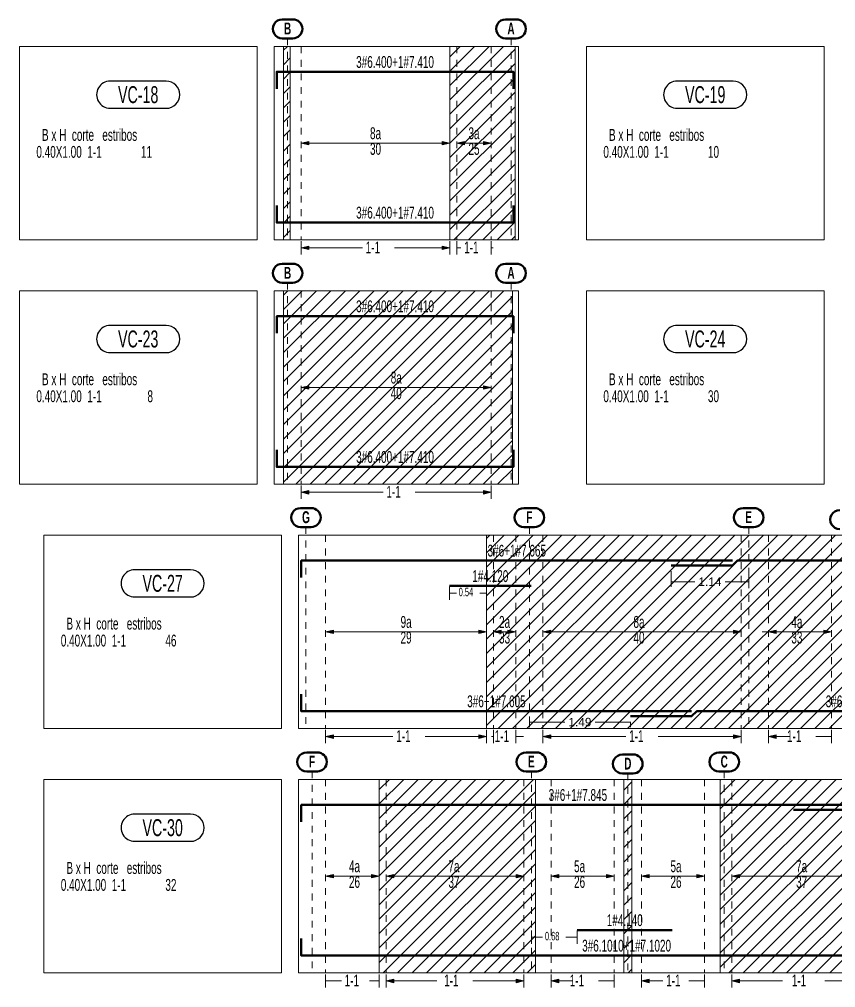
# Model space of a CAD drawing. Header units: metres. Extents: x 1 to 43.8, y 3 to 32.3.
# Drawn here: x 17.36 to 29.38, y 3.62 to 17.89 of the extents above; entities that cross this region are included whole.
import ezdxf

# ---------------------------------------------------------------- set-up
doc = ezdxf.new("R2010")
doc.units = ezdxf.units.M
doc.linetypes.add('-PYD EJES', pattern=[0.02, 0.0125, -0.0025, 0.0025, -0.0025])
doc.linetypes.add('IMPORT-HIDDEN _19_', pattern=[0.0054, 0.0027, -0.0027])
for name, color, linetype, lineweight in [('3059-TOA-VIG-1_1_dwg-1', 9, 'Continuous', 20), ('4', 7, 'Continuous', 20), ('ACHURADO', 8, 'Continuous', 9), ('BORDEDEVIGA', 7, 'Continuous', 20), ('BORDEDEVIGA-1', 250, 'IMPORT-HIDDEN _19_', 9), ('COTAS', 9, 'Continuous', 13), ('COTAS-1', 250, 'Continuous', 9), ('COTAS-2', 7, 'Continuous', 9), ('EJES', 1, '-PYD EJES', 9), ('ESTRIBOS', 7, 'Continuous', 20), ('LINEAD', 7, 'Continuous', 20), ('NUMCOR', 7, 'Continuous', 20), ('NUMVIG-R', 2, 'Continuous', 30), ('REFUERZOS', 3, 'Continuous', 50), ('TEXEJES', 3, 'Continuous', 50), ('TEXREF', 2, 'Continuous', 30), ('TEXTOD', 7, 'Continuous', 20)]:
    doc.layers.add(name, color=color, linetype=linetype, lineweight=lineweight)
doc.styles.add('Swis721 Ex BT_1', font='swisse.ttf', dxfattribs={"width": 0.6, "height": 0.25})
doc.styles.add('Swis721 Ex BT_2', font='swisse.ttf', dxfattribs={"width": 0.6, "height": 0.175})
doc.styles.add('Swis721 Ex BT_B_2', font='swisseb.ttf', dxfattribs={"width": 0.6, "height": 0.175})
doc.styles.add('Swis721 LtEx BT_6', font='swissel.ttf', dxfattribs={"width": 0.6, "height": 0.175})
doc.styles.add('Swis721 LtEx BT_7', font='swissel.ttf', dxfattribs={"width": 0.6, "height": 0.125})
doc.styles.add('Swis721 LtEx BT_9', font='swissel.ttf', dxfattribs={"height": 0.125})
pattern_1 = [(45, (0, 0), (-0.106066, 0.106066), [])]

# ---------------------------------------------------------------- blocks, each defined once
blk = doc.blocks.new('3059-TOA-VIG-1_1_dwg_FUNV013-4221295-19_ZI_ALL_Estructura_TOA_VIG-1_1')
at = {"layer": '4'}
blk.add_line((0, -1.96), (0, 1.96), dxfattribs=at)
blk = doc.blocks.new('3059-TOA-VIG-1_1_dwg-3493208-19_ZI_ALL_Estructura_TOA_VIG-1_1')
at = {"layer": 'ACHURADO'}
h = blk.add_hatch(dxfattribs=at)
h.set_pattern_fill('FP_2', color=256, style=0, pattern_type=2)
h.set_pattern_definition(pattern_1)
h.paths.add_polyline_path([(21.351, 14.64), (21.351, 17.49), (21.251, 17.49), (21.251, 14.64)])
h = blk.add_hatch(dxfattribs=at)
h.set_pattern_fill('FP_2', color=256, style=0, pattern_type=2)
h.set_pattern_definition(pattern_1)
h.paths.add_polyline_path([(24.662, 14.64), (24.662, 17.49), (23.702, 17.49), (23.702, 14.64)])
h = blk.add_hatch(dxfattribs=at)
h.set_pattern_fill('FP_2', color=256, style=0, pattern_type=2)
h.set_pattern_definition(pattern_1)
h.paths.add_polyline_path([(24.622, 11.04), (24.622, 13.89), (21.251, 13.89), (21.251, 11.04)])
h = blk.add_hatch(dxfattribs=at)
h.set_pattern_fill('FP_2', color=256, style=0, pattern_type=2)
h.set_pattern_definition(pattern_1)
h.paths.add_polyline_path([(34.801, 7.44), (34.801, 10.29), (24.242, 10.29), (24.242, 7.44), (24.75, 7.44)])
h = blk.add_hatch(dxfattribs=at)
h.set_pattern_fill('FP_2', color=256, style=0, pattern_type=2)
h.set_pattern_definition(pattern_1)
h.paths.add_polyline_path([(22.662, 3.84), (24.962, 3.84), (24.962, 6.69), (22.662, 6.69)])
h = blk.add_hatch(dxfattribs=at)
h.set_pattern_fill('FP_2', color=256, style=0, pattern_type=2)
h.set_pattern_definition(pattern_1)
h.paths.add_polyline_path([(26.382, 3.84), (26.382, 6.69), (26.262, 6.69), (26.262, 3.84)])
h = blk.add_hatch(dxfattribs=at)
h.set_pattern_fill('FP_2', color=256, style=0, pattern_type=2)
h.set_pattern_definition(pattern_1)
h.paths.add_polyline_path([(27.682, 3.84), (29.982, 3.84), (29.982, 6.69), (27.682, 6.69)])
at = {"layer": 'COTAS'}
for points in [[(21.627, 14.495), (21.627, 14.545), (21.512, 14.52)], [(23.587, 14.495), (23.702, 14.52), (23.587, 14.545)], [(21.627, 10.895), (21.627, 10.945), (21.512, 10.92)], [(24.197, 10.895), (24.312, 10.92), (24.197, 10.945)], [(21.987, 7.295), (21.987, 7.345), (21.872, 7.32)], [(24.127, 7.295), (24.242, 7.32), (24.127, 7.345)], [(25.187, 7.295), (25.187, 7.345), (25.072, 7.32)], [(27.877, 7.295), (27.992, 7.32), (27.877, 7.345)], [(28.507, 7.295), (28.507, 7.345), (28.392, 7.32)], [(22.877, 3.695), (22.877, 3.745), (22.762, 3.72)], [(24.677, 3.695), (24.792, 3.72), (24.677, 3.745)], [(25.307, 3.695), (25.307, 3.745), (25.192, 3.72)], [(26.637, 3.695), (26.637, 3.745), (26.522, 3.72)], [(27.969, 3.695), (27.969, 3.745), (27.854, 3.72)]]:
    blk.add_hatch(color=256, dxfattribs=at).paths.add_polyline_path(points)
at = {"layer": 'LINEAD'}
for points in [[(21.627, 16.04), (21.627, 16.09), (21.512, 16.065)], [(23.587, 16.04), (23.702, 16.065), (23.587, 16.09)], [(23.917, 16.04), (23.917, 16.09), (23.802, 16.065)], [(24.197, 16.04), (24.312, 16.065), (24.197, 16.09)], [(21.627, 12.44), (21.627, 12.49), (21.512, 12.465)], [(24.197, 12.44), (24.312, 12.465), (24.197, 12.49)], [(21.987, 8.84), (21.987, 8.89), (21.872, 8.865)], [(24.127, 8.84), (24.242, 8.865), (24.127, 8.89)], [(24.457, 8.84), (24.457, 8.89), (24.342, 8.865)], [(24.557, 8.84), (24.672, 8.865), (24.557, 8.89)], [(25.187, 8.84), (25.187, 8.89), (25.072, 8.865)], [(27.877, 8.84), (27.992, 8.865), (27.877, 8.89)], [(28.507, 8.84), (28.507, 8.89), (28.392, 8.865)], [(29.207, 8.84), (29.322, 8.865), (29.207, 8.89)], [(21.987, 5.24), (21.987, 5.29), (21.872, 5.265)], [(22.547, 5.24), (22.662, 5.265), (22.547, 5.29)], [(22.877, 5.24), (22.877, 5.29), (22.762, 5.265)], [(24.677, 5.24), (24.792, 5.265), (24.677, 5.29)], [(25.307, 5.24), (25.307, 5.29), (25.192, 5.265)], [(26.007, 5.24), (26.122, 5.265), (26.007, 5.29)], [(26.637, 5.24), (26.637, 5.29), (26.522, 5.265)], [(27.337, 5.24), (27.452, 5.265), (27.337, 5.29)], [(27.967, 5.24), (27.967, 5.29), (27.852, 5.265)]]:
    blk.add_hatch(color=256, dxfattribs=at).paths.add_polyline_path(points)
at = {"layer": 'ACHURADO', "flags": 128}
for points in [[(21.251, 14.64), (21.351, 14.64), (21.351, 17.49), (21.251, 17.49)], [(23.702, 17.49), (24.662, 17.49), (24.662, 14.64), (23.702, 14.64)], [(21.251, 13.89), (24.622, 13.89), (24.622, 11.04), (21.251, 11.04)], [(24.242, 7.44), (34.801, 7.44), (34.801, 10.29), (24.242, 10.29)], [(22.662, 3.84), (24.962, 3.84), (24.962, 6.69), (22.662, 6.69)], [(26.262, 6.69), (26.382, 6.69), (26.382, 3.84), (26.262, 3.84)], [(29.982, 3.84), (27.682, 3.84), (27.682, 6.69), (29.982, 6.69)]]:
    blk.add_lwpolyline(points, close=True, dxfattribs=at)
at = {"layer": 'BORDEDEVIGA', "flags": 128}
for points in [[(20.862, 17.49), (20.862, 14.64), (17.362, 14.64), (17.362, 17.49)], [(24.712, 17.49), (24.712, 14.64), (21.112, 14.64), (21.112, 17.49)], [(29.212, 17.49), (29.212, 14.64), (25.712, 14.64), (25.712, 17.49)], [(20.862, 13.89), (20.862, 11.04), (17.362, 11.04), (17.362, 13.89)], [(24.712, 13.89), (24.712, 11.04), (21.112, 11.04), (21.112, 13.89)], [(29.212, 13.89), (29.212, 11.04), (25.712, 11.04), (25.712, 13.89)], [(21.222, 10.29), (21.222, 7.44), (17.722, 7.44), (17.722, 10.29)], [(37.572, 10.29), (37.572, 7.44), (21.472, 7.44), (21.472, 10.29)], [(21.222, 6.69), (21.222, 3.84), (17.722, 3.84), (17.722, 6.69)], [(31.172, 6.69), (31.172, 3.84), (21.472, 3.84), (21.472, 6.69)]]:
    blk.add_lwpolyline(points, close=True, dxfattribs=at)
at = {"layer": 'BORDEDEVIGA-1'}
for p, q in [((21.512, 17.49), (21.512, 14.64)), ((23.702, 17.49), (23.702, 14.64)), ((23.802, 17.49), (23.802, 14.64)), ((24.312, 17.49), (24.312, 14.64)), ((21.512, 13.89), (21.512, 11.04)), ((24.312, 13.89), (24.312, 11.04)), ((21.872, 10.29), (21.872, 7.44)), ((24.242, 10.29), (24.242, 7.44)), ((24.342, 10.29), (24.342, 7.44)), ((24.672, 10.29), (24.672, 7.44)), ((25.072, 10.29), (25.072, 7.44)), ((27.992, 10.29), (27.992, 7.44)), ((28.392, 10.29), (28.392, 7.44)), ((29.322, 10.29), (29.322, 7.44)), ((21.872, 6.69), (21.872, 3.84)), ((22.662, 6.69), (22.662, 3.84)), ((22.762, 6.69), (22.762, 3.84)), ((24.792, 6.69), (24.792, 3.84)), ((25.192, 6.69), (25.192, 3.84)), ((26.122, 6.69), (26.122, 3.84)), ((26.522, 6.69), (26.522, 3.84)), ((27.452, 6.69), (27.452, 3.84)), ((27.852, 6.69), (27.852, 3.84))]:
    blk.add_line(p, q, dxfattribs=at)
at = {"layer": 'COTAS'}
for p, q in [((21.627, 14.545), (21.512, 14.52)), ((21.512, 14.52), (21.627, 14.495)), ((21.627, 14.495), (21.627, 14.545)), ((23.702, 14.52), (23.587, 14.545)), ((23.587, 14.545), (23.587, 14.495)), ((23.587, 14.495), (23.702, 14.52)), ((21.627, 10.945), (21.512, 10.92)), ((21.512, 10.92), (21.627, 10.895)), ((21.627, 10.895), (21.627, 10.945)), ((24.312, 10.92), (24.197, 10.945)), ((24.197, 10.945), (24.197, 10.895)), ((24.197, 10.895), (24.312, 10.92)), ((26.962, 9.76), (26.962, 9.527)), ((28.102, 9.76), (28.102, 9.527)), ((26.962, 9.602), (27.308, 9.602)), ((28.102, 9.602), (27.755, 9.602)), ((24.872, 7.615), (24.872, 7.459)), ((24.872, 7.534), (25.394, 7.534)), ((26.362, 7.534), (25.84, 7.534)), ((26.362, 7.54), (26.362, 7.459)), ((21.987, 7.345), (21.872, 7.32)), ((21.872, 7.32), (21.987, 7.295)), ((21.987, 7.295), (21.987, 7.345)), ((24.242, 7.32), (24.127, 7.345)), ((24.127, 7.345), (24.127, 7.295)), ((24.127, 7.295), (24.242, 7.32)), ((25.187, 7.345), (25.072, 7.32)), ((25.072, 7.32), (25.187, 7.295)), ((25.187, 7.295), (25.187, 7.345)), ((27.992, 7.32), (27.877, 7.345)), ((27.877, 7.345), (27.877, 7.295)), ((27.877, 7.295), (27.992, 7.32)), ((28.507, 7.345), (28.392, 7.32)), ((28.392, 7.32), (28.507, 7.295)), ((28.507, 7.295), (28.507, 7.345)), ((22.877, 3.745), (22.762, 3.72)), ((22.762, 3.72), (22.877, 3.695)), ((22.877, 3.695), (22.877, 3.745)), ((24.792, 3.72), (24.677, 3.745)), ((24.677, 3.745), (24.677, 3.695)), ((24.677, 3.695), (24.792, 3.72)), ((25.307, 3.745), (25.192, 3.72)), ((25.192, 3.72), (25.307, 3.695)), ((25.307, 3.695), (25.307, 3.745)), ((26.637, 3.745), (26.522, 3.72)), ((26.522, 3.72), (26.637, 3.695)), ((26.637, 3.695), (26.637, 3.745)), ((27.969, 3.745), (27.854, 3.72)), ((27.854, 3.72), (27.969, 3.695)), ((27.969, 3.695), (27.969, 3.745))]:
    blk.add_line(p, q, dxfattribs=at)
at = {"layer": 'COTAS-1'}
for p, q in [((21.512, 14.52), (22.414, 14.52)), ((22.887, 14.52), (23.702, 14.52)), ((23.802, 14.52), (23.864, 14.52)), ((24.337, 14.52), (24.312, 14.52)), ((21.512, 10.92), (22.719, 10.92)), ((23.192, 10.92), (24.312, 10.92)), ((23.697, 9.435), (23.797, 9.435)), ((24.141, 9.435), (24.242, 9.435)), ((21.872, 7.32), (22.864, 7.32)), ((23.337, 7.32), (24.242, 7.32)), ((24.342, 7.32), (24.314, 7.32)), ((24.787, 7.32), (24.672, 7.32)), ((25.072, 7.32), (26.294, 7.32)), ((26.767, 7.32), (27.902, 7.32)), ((28.392, 7.32), (28.709, 7.32)), ((29.092, 7.32), (29.322, 7.32)), ((24.902, 4.365), (25.067, 4.365)), ((25.411, 4.365), (25.577, 4.365)), ((21.872, 3.72), (22.104, 3.72)), ((22.517, 3.72), (22.662, 3.72)), ((22.762, 3.72), (23.509, 3.72)), ((24.042, 3.72), (24.702, 3.72)), ((25.192, 3.72), (25.509, 3.72)), ((25.892, 3.72), (26.122, 3.72)), ((26.522, 3.72), (26.839, 3.72)), ((27.222, 3.72), (27.452, 3.72)), ((27.854, 3.72), (28.601, 3.72)), ((29.222, 3.72), (29.882, 3.72))]:
    blk.add_line(p, q, dxfattribs=at)
at = {"layer": 'EJES'}
for p, q in [((21.312, 17.608), (21.312, 14.638)), ((24.602, 17.608), (24.602, 14.638)), ((21.312, 14.008), (21.312, 11.038)), ((24.602, 14.008), (24.602, 11.038)), ((21.582, 10.408), (21.582, 7.438)), ((24.872, 10.408), (24.872, 7.438)), ((28.102, 10.408), (28.102, 7.438)), ((21.672, 6.808), (21.672, 3.838)), ((24.902, 6.808), (24.902, 3.838)), ((26.322, 6.778), (26.322, 3.808)), ((27.742, 6.808), (27.742, 3.838))]:
    blk.add_line(p, q, dxfattribs=at)
at = {"layer": 'LINEAD'}
for p, q in [((21.627, 16.09), (21.512, 16.065)), ((21.512, 16.065), (21.627, 16.04)), ((21.512, 16.065), (23.702, 16.065)), ((21.627, 16.04), (21.627, 16.09)), ((23.702, 16.065), (23.587, 16.09)), ((23.587, 16.09), (23.587, 16.04)), ((23.587, 16.04), (23.702, 16.065)), ((23.917, 16.09), (23.802, 16.065)), ((23.802, 16.065), (23.917, 16.04)), ((23.802, 16.065), (24.312, 16.065)), ((23.917, 16.04), (23.917, 16.09)), ((24.312, 16.065), (24.197, 16.09)), ((24.197, 16.09), (24.197, 16.04)), ((24.197, 16.04), (24.312, 16.065)), ((21.627, 12.49), (21.512, 12.465)), ((21.512, 12.465), (21.627, 12.44)), ((21.512, 12.465), (24.312, 12.465)), ((21.627, 12.44), (21.627, 12.49)), ((24.312, 12.465), (24.197, 12.49)), ((24.197, 12.49), (24.197, 12.44)), ((24.197, 12.44), (24.312, 12.465)), ((21.987, 8.89), (21.872, 8.865)), ((21.872, 8.865), (21.987, 8.84)), ((21.872, 8.865), (24.242, 8.865)), ((21.987, 8.84), (21.987, 8.89)), ((24.242, 8.865), (24.127, 8.89)), ((24.127, 8.89), (24.127, 8.84)), ((24.127, 8.84), (24.242, 8.865)), ((24.457, 8.89), (24.342, 8.865)), ((24.342, 8.865), (24.457, 8.84)), ((24.342, 8.865), (24.672, 8.865)), ((24.457, 8.84), (24.457, 8.89)), ((24.672, 8.865), (24.557, 8.89)), ((24.557, 8.89), (24.557, 8.84)), ((24.557, 8.84), (24.672, 8.865)), ((25.187, 8.89), (25.072, 8.865)), ((25.072, 8.865), (25.187, 8.84)), ((25.072, 8.865), (27.902, 8.865)), ((25.187, 8.84), (25.187, 8.89)), ((27.992, 8.865), (27.877, 8.89)), ((27.877, 8.89), (27.877, 8.84)), ((27.877, 8.84), (27.992, 8.865)), ((28.302, 8.865), (29.322, 8.865)), ((28.507, 8.89), (28.392, 8.865)), ((28.392, 8.865), (28.507, 8.84)), ((28.507, 8.84), (28.507, 8.89)), ((29.322, 8.865), (29.207, 8.89)), ((29.207, 8.89), (29.207, 8.84)), ((29.207, 8.84), (29.322, 8.865)), ((21.987, 5.29), (21.872, 5.265)), ((21.987, 5.24), (21.987, 5.29)), ((22.662, 5.265), (22.547, 5.29)), ((22.547, 5.29), (22.547, 5.24)), ((22.877, 5.29), (22.762, 5.265)), ((22.877, 5.24), (22.877, 5.29)), ((24.792, 5.265), (24.677, 5.29)), ((24.677, 5.29), (24.677, 5.24)), ((25.307, 5.29), (25.192, 5.265)), ((25.307, 5.24), (25.307, 5.29)), ((26.122, 5.265), (26.007, 5.29)), ((26.007, 5.29), (26.007, 5.24)), ((26.637, 5.29), (26.522, 5.265)), ((26.637, 5.24), (26.637, 5.29)), ((27.452, 5.265), (27.337, 5.29)), ((27.337, 5.29), (27.337, 5.24)), ((27.967, 5.29), (27.852, 5.265)), ((27.967, 5.24), (27.967, 5.29)), ((21.872, 5.265), (21.987, 5.24)), ((21.872, 5.265), (22.662, 5.265)), ((22.547, 5.24), (22.662, 5.265)), ((22.762, 5.265), (22.877, 5.24)), ((22.762, 5.265), (24.702, 5.265)), ((24.677, 5.24), (24.792, 5.265)), ((25.192, 5.265), (25.307, 5.24)), ((25.192, 5.265), (26.122, 5.265)), ((26.007, 5.24), (26.122, 5.265)), ((26.522, 5.265), (26.637, 5.24)), ((26.522, 5.265), (27.452, 5.265)), ((27.337, 5.24), (27.452, 5.265)), ((27.852, 5.265), (27.967, 5.24)), ((27.942, 5.265), (29.882, 5.265))]:
    blk.add_line(p, q, dxfattribs=at)
at = {"layer": 'NUMVIG-R'}
for p, q in [((19.524, 16.978), (18.699, 16.978)), ((27.874, 16.978), (27.049, 16.978)), ((18.699, 16.578), (19.524, 16.578)), ((27.049, 16.578), (27.874, 16.578)), ((19.524, 13.378), (18.699, 13.378)), ((27.874, 13.378), (27.049, 13.378)), ((18.699, 12.978), (19.524, 12.978)), ((27.049, 12.978), (27.874, 12.978)), ((19.884, 9.778), (19.059, 9.778)), ((19.059, 9.378), (19.884, 9.378)), ((19.884, 6.178), (19.059, 6.178)), ((19.059, 5.778), (19.884, 5.778))]:
    blk.add_line(p, q, dxfattribs=at)
for centre, start, end in [((18.699, 16.778), 90.0002, 270.0006), ((19.524, 16.778), 270.0006, 90.0002), ((27.049, 16.778), 90.0002, 270.0006), ((27.874, 16.778), 270.0006, 90.0002), ((18.699, 13.178), 90.0002, 270.0006), ((19.524, 13.178), 270.0006, 90.0002), ((27.049, 13.178), 90.0002, 270.0006), ((27.874, 13.178), 270.0006, 90.0002), ((19.059, 9.578), 90.0002, 270.0006), ((19.884, 9.578), 270.0006, 90.0002), ((19.059, 5.978), 90.0002, 270.0006), ((19.884, 5.978), 270.0006, 90.0002)]:
    blk.add_arc(centre, 0.2, start, end, dxfattribs=at)
at = {"layer": 'REFUERZOS'}
for p, q in [((23.697, 9.54), (24.897, 9.54)), ((25.577, 4.47), (26.977, 4.47))]:
    blk.add_line(p, q, dxfattribs=at)
at = {"layer": 'REFUERZOS', "flags": 128}
for points in [[(21.152, 16.865), (21.152, 17.115), (24.637, 17.115), (24.637, 16.865)], [(21.152, 15.145), (21.152, 14.895), (24.637, 14.895), (24.637, 15.145)], [(21.152, 13.265), (21.152, 13.515), (24.637, 13.515), (24.637, 13.265)], [(21.152, 11.545), (21.152, 11.295), (24.637, 11.295), (24.637, 11.545)], [(21.512, 9.665), (21.512, 9.915), (27.862, 9.915)], [(26.962, 9.84), (27.862, 9.84), (27.937, 9.915), (33.749, 9.915)], [(21.512, 7.945), (21.512, 7.695), (27.262, 7.695)], [(26.362, 7.62), (27.262, 7.62), (27.337, 7.695), (33.267, 7.695)], [(21.512, 6.065), (21.512, 6.315), (29.662, 6.315)], [(28.762, 6.24), (29.662, 6.24), (29.737, 6.315), (31.161, 6.315), (31.161, 6.065)], [(21.512, 4.345), (21.512, 4.095), (31.097, 4.095), (31.097, 4.345)]]:
    blk.add_lwpolyline(points, dxfattribs=at)
at = {"layer": 'TEXEJES'}
for p, q in [((21.39, 17.888), (21.233, 17.888)), ((24.68, 17.888), (24.523, 17.888)), ((21.233, 17.608), (21.39, 17.608)), ((24.523, 17.608), (24.68, 17.608)), ((21.39, 14.288), (21.233, 14.288)), ((24.68, 14.288), (24.523, 14.288)), ((21.233, 14.008), (21.39, 14.008)), ((24.523, 14.008), (24.68, 14.008)), ((21.66, 10.688), (21.503, 10.688)), ((24.95, 10.688), (24.793, 10.688)), ((28.18, 10.688), (28.023, 10.688)), ((21.503, 10.408), (21.66, 10.408)), ((24.793, 10.408), (24.95, 10.408)), ((28.023, 10.408), (28.18, 10.408)), ((21.75, 7.088), (21.593, 7.088)), ((24.98, 7.088), (24.823, 7.088)), ((26.4, 7.058), (26.243, 7.058)), ((27.82, 7.088), (27.663, 7.088)), ((21.593, 6.808), (21.75, 6.808)), ((24.823, 6.808), (24.98, 6.808)), ((26.243, 6.778), (26.4, 6.778)), ((27.663, 6.808), (27.82, 6.808))]:
    blk.add_line(p, q, dxfattribs=at)
for centre, start, end in [((21.233, 17.748), 90.0002, 270.0006), ((21.39, 17.748), 270.0006, 90.0002), ((24.523, 17.748), 90.0002, 270.0006), ((24.68, 17.748), 270.0006, 90.0002), ((21.233, 14.148), 90.0002, 270.0006), ((21.39, 14.148), 270.0006, 90.0002), ((24.523, 14.148), 90.0002, 270.0006), ((24.68, 14.148), 270.0006, 90.0002), ((21.503, 10.548), 90.0002, 270.0006), ((21.66, 10.548), 270.0006, 90.0002), ((24.793, 10.548), 90.0002, 270.0006), ((24.95, 10.548), 270.0006, 90.0002), ((28.023, 10.548), 90.0002, 270.0006), ((28.18, 10.548), 270.0006, 90.0002), ((29.443, 10.518), 90.0002, 270.0006), ((21.593, 6.948), 90.0002, 270.0006), ((21.75, 6.948), 270.0006, 90.0002), ((24.823, 6.948), 90.0002, 270.0006), ((24.98, 6.948), 270.0006, 90.0002), ((26.243, 6.918), 90.0002, 270.0006), ((26.4, 6.918), 270.0006, 90.0002), ((27.663, 6.948), 90.0002, 270.0006), ((27.82, 6.948), 270.0006, 90.0002)]:
    blk.add_arc(centre, 0.14, start, end, dxfattribs=at)
at = {"xscale": 0.05, "yscale": 0.05, "zscale": 0.05}
for p in [(21.512, 14.52), (23.702, 14.52), (23.802, 14.52), (21.512, 10.92), (24.312, 10.92), (23.697, 9.435), (24.242, 9.435), (21.872, 7.32), (24.242, 7.32), (25.072, 7.32), (27.992, 7.32), (28.392, 7.32), (29.322, 7.32), (24.902, 4.365), (25.577, 4.365), (21.872, 3.72), (22.662, 3.72), (22.762, 3.72), (24.792, 3.72), (25.192, 3.72), (26.122, 3.72), (26.522, 3.72), (27.452, 3.72), (27.854, 3.72)]:
    blk.add_blockref('3059-TOA-VIG-1_1_dwg_FUNV013-4221295-19_ZI_ALL_Estructura_TOA_VIG-1_1', p, dxfattribs=at)
at = {"xscale": 0.05, "yscale": 0.05, "zscale": 0.05, "rotation": 180.0004209182006}
for p in [(24.312, 14.52), (24.342, 7.32), (24.672, 7.32)]:
    blk.add_blockref('3059-TOA-VIG-1_1_dwg_FUNV013-4221295-19_ZI_ALL_Estructura_TOA_VIG-1_1', p, dxfattribs=at)
at = {"layer": 'COTAS-2', "line_spacing_factor": 0.989083}
for s, insert, char_height, width, attachment_point, style in [('1-1', (22.462, 14.615), 0.175, 0.30572, 1, 'Swis721 LtEx BT_6'), ('1-1', (23.912, 14.615), 0.175, 0.30572, 1, 'Swis721 LtEx BT_6'), ('1-1', (22.767, 11.015), 0.175, 0.30572, 1, 'Swis721 LtEx BT_6'), ('1.14', (27.532, 9.665), 0.125, 0.47156, 2, 'Swis721 LtEx BT_9'), ('0.54', (23.832, 9.514), 0.125, 0.28167, 1, 'Swis721 LtEx BT_7'), ('1.49', (25.617, 7.597), 0.125, 0.47156, 2, 'Swis721 LtEx BT_9'), ('1-1', (22.912, 7.415), 0.175, 0.30572, 1, 'Swis721 LtEx BT_6'), ('1-1', (24.362, 7.415), 0.175, 0.30572, 1, 'Swis721 LtEx BT_6'), ('1-1', (26.342, 7.415), 0.175, 0.30572, 1, 'Swis721 LtEx BT_6'), ('1-1', (28.667, 7.415), 0.175, 0.30572, 1, 'Swis721 LtEx BT_6'), ('0.68', (25.102, 4.444), 0.125, 0.28167, 1, 'Swis721 LtEx BT_7'), ('1-1', (22.152, 3.815), 0.175, 0.30572, 1, 'Swis721 LtEx BT_6'), ('1-1', (23.617, 3.815), 0.175, 0.30572, 1, 'Swis721 LtEx BT_6'), ('1-1', (25.467, 3.815), 0.175, 0.30572, 1, 'Swis721 LtEx BT_6'), ('1-1', (26.887, 3.815), 0.175, 0.30572, 1, 'Swis721 LtEx BT_6'), ('1-1', (28.737, 3.815), 0.175, 0.30572, 1, 'Swis721 LtEx BT_6')]:
    blk.add_mtext(s, dxfattribs=dict(at, insert=insert, char_height=char_height, width=width, attachment_point=attachment_point, style=style))
at = {"layer": 'ESTRIBOS', "char_height": 0.175, "attachment_point": 1, "line_spacing_factor": 0.989083, "style": 'Swis721 LtEx BT_6'}
for s, insert, width in [('11', (19.152, 16.023), 0.22597), ('10', (27.502, 16.023), 0.22597), ('8', (19.248, 12.423), 0.11298), ('30', (27.502, 12.423), 0.22597), ('46', (19.512, 8.823), 0.22597), ('32', (19.512, 5.223), 0.22597)]:
    blk.add_mtext(s, dxfattribs=dict(at, insert=insert, width=width))
at = {"layer": 'NUMCOR', "char_height": 0.175, "width": 1.3248, "attachment_point": 1, "line_spacing_factor": 0.989083, "style": 'Swis721 LtEx BT_6'}
for insert in [(17.612, 16.023), (25.962, 16.023), (17.612, 12.423), (25.962, 12.423), (17.972, 8.823), (17.972, 5.223)]:
    blk.add_mtext('0.40X1.00  1-1', dxfattribs=dict(at, insert=insert))
at = {"layer": 'NUMVIG-R', "char_height": 0.25, "width": 0.83544, "attachment_point": 2, "line_spacing_factor": 0.989072, "style": 'Swis721 Ex BT_1'}
for s, insert in [('VC-18', (19.112, 16.904)), ('VC-19', (27.462, 16.904)), ('VC-23', (19.112, 13.304)), ('VC-24', (27.462, 13.304)), ('VC-27', (19.472, 9.704)), ('VC-30', (19.472, 6.104))]:
    blk.add_mtext(s, dxfattribs=dict(at, insert=insert))
at = {"layer": 'TEXEJES', "char_height": 0.175, "attachment_point": 2, "line_spacing_factor": 0.989072, "style": 'Swis721 Ex BT_B_2'}
for s, insert, width in [('\\fSwis721 Ex BT|b1|i0|c0|p34|;\\W.6;B', (21.312, 17.841), 0.14622), ('\\fSwis721 Ex BT|b1|i0|c0|p34|;\\W.6;A', (24.602, 17.841), 0.13071), ('\\fSwis721 Ex BT|b1|i0|c0|p34|;\\W.6;B', (21.312, 14.241), 0.14622), ('\\fSwis721 Ex BT|b1|i0|c0|p34|;\\W.6;A', (24.602, 14.241), 0.13071), ('\\fSwis721 Ex BT|b1|i0|c0|p34|;\\W.6;G', (21.582, 10.641), 0.16172), ('\\fSwis721 Ex BT|b1|i0|c0|p34|;\\W.6;F', (24.872, 10.641), 0.12185), ('\\fSwis721 Ex BT|b1|i0|c0|p34|;\\W.6;E', (28.102, 10.641), 0.12849), ('\\fSwis721 Ex BT|b1|i0|c0|p34|;\\W.6;F', (21.672, 7.041), 0.12185), ('\\fSwis721 Ex BT|b1|i0|c0|p34|;\\W.6;E', (24.902, 7.041), 0.12849), ('\\fSwis721 Ex BT|b1|i0|c0|p34|;\\W.6;D', (26.322, 7.011), 0.15286), ('\\fSwis721 Ex BT|b1|i0|c0|p34|;\\W.6;C', (27.742, 7.041), 0.15729)]:
    blk.add_mtext(s, dxfattribs=dict(at, insert=insert, width=width))
at = {"layer": 'TEXREF', "char_height": 0.175, "attachment_point": 2, "line_spacing_factor": 0.989072, "style": 'Swis721 Ex BT_2'}
for s, insert, width in [('3#6.400+1#7.410', (22.894, 17.348), 1.67705), ('3#6.400+1#7.410', (22.894, 15.128), 1.67705), ('3#6.400+1#7.410', (22.894, 13.748), 1.67705), ('3#6.400+1#7.410', (22.894, 11.528), 1.67705), ('3#6+1#7.665', (24.687, 10.148), 1.27385), ('1#4.120', (24.297, 9.773), 0.76652), ('3#6+1#7.605', (24.387, 7.928), 1.27385), ('3#6+1#7.690', (29.667, 7.928), 1.27385), ('3#6+1#7.845', (25.587, 6.548), 1.27385), ('1#4.140', (26.277, 4.703), 0.76652), ('3#6.1010+1#7.1020', (26.304, 4.328), 1.90745)]:
    blk.add_mtext(s, dxfattribs=dict(at, insert=insert, width=width))
at = {"layer": 'TEXTOD', "char_height": 0.175, "line_spacing_factor": 0.989083, "style": 'Swis721 LtEx BT_6'}
for s, insert, width, attachment_point in [('B x H  corte   estribos', (17.695, 16.273), 1.89637, 1), ('8a', (22.607, 16.298), 0.22597, 2), ('3a', (24.057, 16.298), 0.22597, 2), ('B x H  corte   estribos', (26.045, 16.273), 1.89637, 1), ('30', (22.607, 16.067), 0.22597, 2), ('25', (24.057, 16.067), 0.22597, 2), ('8a', (22.912, 12.698), 0.22597, 2), ('B x H  corte   estribos', (17.695, 12.673), 1.89637, 1), ('B x H  corte   estribos', (26.045, 12.673), 1.89637, 1), ('40', (22.912, 12.467), 0.22597, 2), ('B x H  corte   estribos', (18.055, 9.073), 1.89637, 1), ('9a', (23.057, 9.098), 0.22597, 2), ('2a', (24.507, 9.098), 0.22597, 2), ('8a', (26.487, 9.098), 0.22597, 2), ('4a', (28.812, 9.098), 0.22597, 2), ('29', (23.057, 8.867), 0.22597, 2), ('33', (24.507, 8.867), 0.22597, 2), ('40', (26.487, 8.867), 0.22597, 2), ('33', (28.812, 8.867), 0.22597, 2), ('B x H  corte   estribos', (18.055, 5.473), 1.89637, 1), ('4a', (22.297, 5.498), 0.22597, 2), ('7a', (23.762, 5.498), 0.22597, 2), ('5a', (25.612, 5.498), 0.22597, 2), ('5a', (27.032, 5.498), 0.22597, 2), ('7a', (28.882, 5.498), 0.22597, 2), ('26', (22.297, 5.267), 0.22597, 2), ('37', (23.762, 5.267), 0.22597, 2), ('26', (25.612, 5.267), 0.22597, 2), ('26', (27.032, 5.267), 0.22597, 2), ('37', (28.882, 5.267), 0.22597, 2)]:
    blk.add_mtext(s, dxfattribs=dict(at, insert=insert, width=width, attachment_point=attachment_point))

msp = doc.modelspace()

# ---------------------------------------------------------------- block references
at = {"layer": '3059-TOA-VIG-1_1_dwg-1'}
msp.add_blockref('3059-TOA-VIG-1_1_dwg-3493208-19_ZI_ALL_Estructura_TOA_VIG-1_1', (0, 0), dxfattribs=at)

doc.saveas('drawing.dxf')
